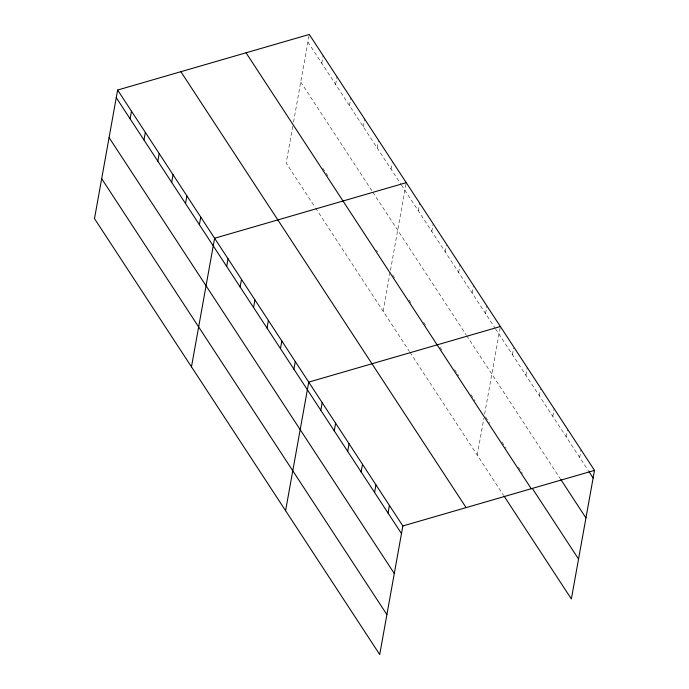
<?xml version="1.0" encoding="UTF-8"?>
<svg xmlns="http://www.w3.org/2000/svg" width="689" height="689" viewBox="0 0 689 689"><rect width="100%" height="100%" fill="white"/><g stroke="black" fill="none" stroke-linecap="round" stroke-linejoin="round"><path stroke-width="0.52" stroke-dasharray="3.44 2.58" d="M292.765 126.268L286.15 163.035L315.011 207.148M293.514 122.091L309.283 34.45M321.763 63.25L323.141 55.62M335.621 84.42L336.99 76.798M349.469 105.598L350.847 97.967M363.327 126.767L364.696 119.145M377.176 147.946L378.382 141.271M391.033 169.115L392.23 162.449M383.118 311.256L390.112 272.388M390.491 270.303L406.088 183.618M418.335 210.843L419.704 203.212M431.779 231.392L432.976 224.717M445.223 251.941L446.42 245.267M458.667 272.491L460.045 264.869M472.111 293.049L473.489 285.418M485.564 313.598L486.934 305.968M477.244 455.11L483.859 418.344M484.608 414.158L500.378 326.517M512.452 354.697L513.649 348.023M525.896 375.247L527.274 367.625M539.349 395.796L540.546 389.13M552.793 416.345L554.163 408.723M566.237 436.904L567.607 429.273M579.682 457.453L581.051 449.822M307.914 42.072L400.843 184.118M401.42 184.996L494.917 327.895M495.503 328.782L588.449 470.854M300.731 81.991L372.31 191.387M372.887 192.274L466.1 334.751M466.686 335.646L560.226 478.605M322.771 168.116L328.541 176.935M376.452 250.159L377.606 251.924M392.644 274.911L394.978 278.485M409.008 299.93L411.35 303.504M423.623 322.263L425.966 325.837M439.995 347.282L442.329 350.856M454.611 369.623L456.945 373.197M457.53 374.093L458.702 375.875M470.983 394.642L475.074 400.895M485.599 416.974L489.69 423.235M501.962 441.994L506.053 448.246M518.335 467.013L522.426 473.265M315.588 208.026L409.43 351.459M410.015 352.355L503.547 495.313"/><path stroke-width="1.03" d="M117.638 90.035L94.496 218.62L379.717 654.55L402.85 525.965L117.638 90.035L309.283 34.45L594.504 470.38L571.362 598.965L504.133 496.209M130.118 118.835L131.487 111.213M143.967 140.013L145.345 132.383M157.824 161.183L159.193 153.561M171.673 182.352L173.051 174.73M185.53 203.531L186.9 195.909M199.388 224.7L200.757 217.078M191.473 366.841L214.606 238.256L406.26 182.663M226.681 266.428L228.059 258.806M240.125 286.977L241.503 279.355M253.578 307.527L254.947 299.904M267.022 328.085L268.391 320.454M280.466 348.634L281.835 341.003M293.91 369.183L295.288 361.553M285.591 510.695L308.732 382.111L500.378 326.517M320.807 410.282L322.176 402.66M334.251 430.832L335.621 423.21M347.695 451.39L349.065 443.759M361.139 471.939L362.517 464.308M374.592 492.489L375.961 484.858M388.036 513.038L389.406 505.416M402.85 525.965L594.504 470.38M589.035 471.75L593.126 478.002M560.812 479.501L585.943 517.921M532.364 488.458L578.545 559.046M246.042 52.795L531.253 488.716M180.88 71.69L466.1 507.621M116.26 97.666L401.48 533.587M109.077 137.576L394.297 573.506M101.679 178.709L386.899 614.631"/></g></svg>
